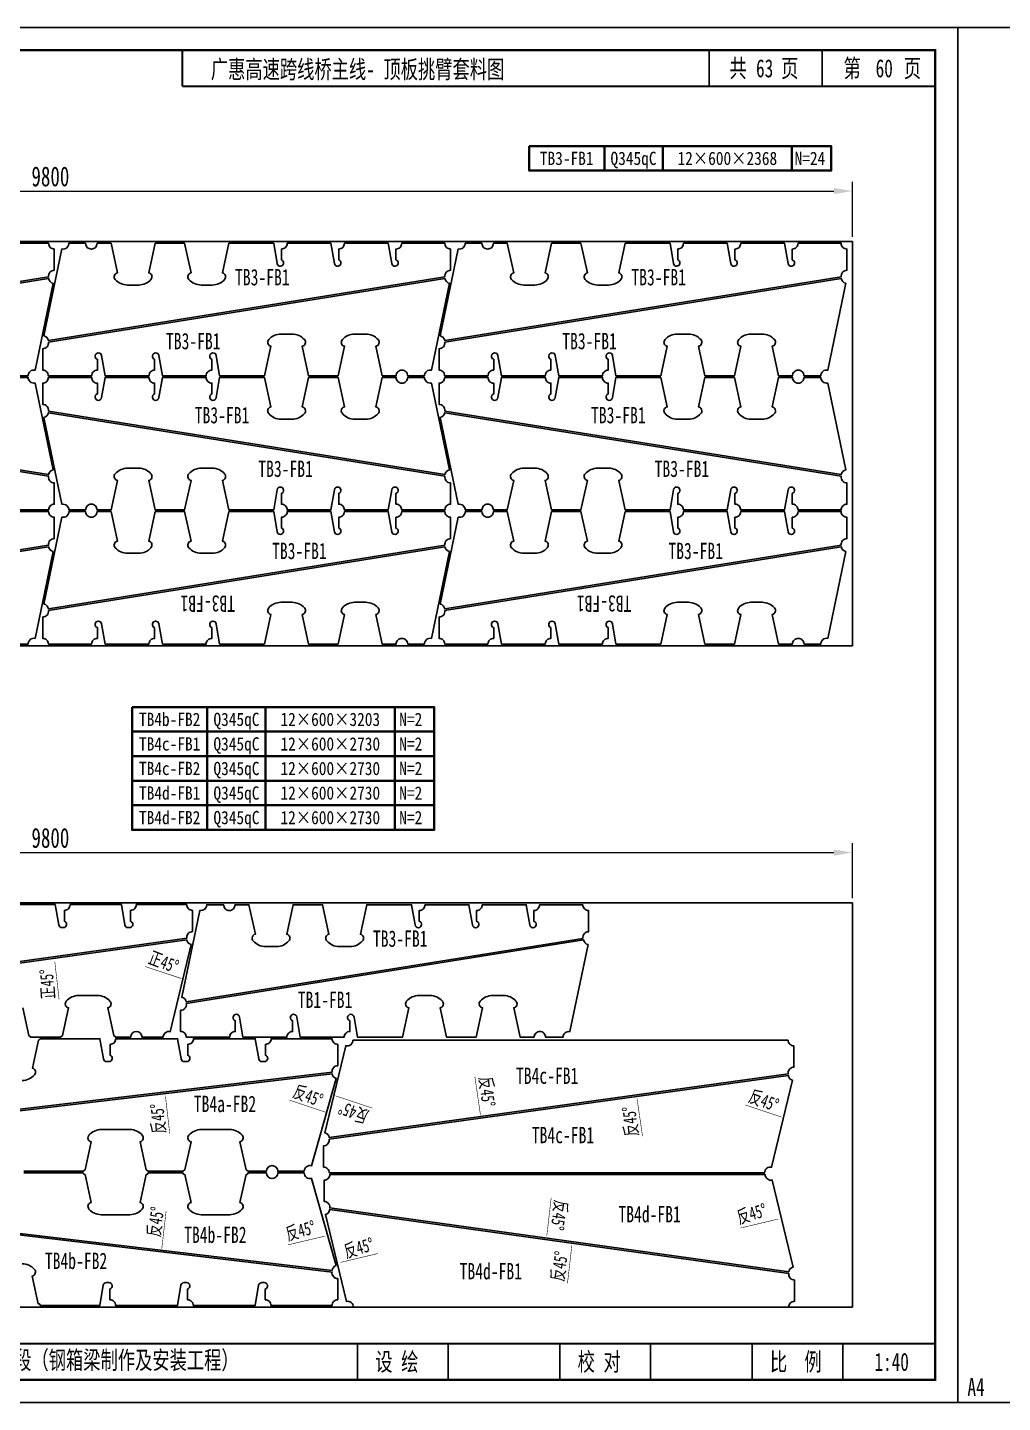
# Model space of a CAD drawing. Extents: x 1629247 to 2251351, y -601856 to -65897.
# Drawn here: x 2133031 to 2138989, y -208085 to -199685 of the extents above; entities that cross this region are included whole.
import ezdxf
from ezdxf.enums import TextEntityAlignment as Align

# ---------------------------------------------------------------- set-up
doc = ezdxf.new("R2010")
doc.units = 0
doc.header["$LTSCALE"] = 2
doc.header["$MEASUREMENT"] = 0
doc.header["$PDMODE"] = 35
doc.header["$PDSIZE"] = 50
doc.layers.get('0').update_dxf_attribs({"linetype": 'CONTINUOUS'})
doc.layers.get('Defpoints').update_dxf_attribs({"linetype": 'CONTINUOUS'})
doc.layers.add('1图框轮廓', color=7, linetype='CONTINUOUS', lineweight=35)
doc.layers.add('标注层', color=3, linetype='CONTINUOUS', lineweight=13)
doc.layers.add('A3', color=7, linetype='CONTINUOUS')
doc.styles.add('仿宋', font='仿宋_GB2312_1.ttf', dxfattribs={"width": 0.7})
doc.dimstyles.new('标准标注样式-45', dxfattribs={"dimscale": 45, "dimtxt": 2.7, "dimasz": 2.5, "dimexe": 1.25, "dimexo": 0.625, "dimtad": 1, "dimdec": 0, "dimdsep": 46, "dimtxsty": '仿宋', "dimcen": 2.5, "dimclrd": 3, "dimclre": 3, "dimclrt": 4, "dimazin": 0, "dimtfac": 1, "dimtdec": 0, "dimtmove": 0, "dimatfit": 3, "dimfxl": 1.25, "dimlwd": 13, "dimlwe": 13, "dimarcsym": 0})

# ---------------------------------------------------------------- blocks, each defined once
blk = doc.blocks.new('tukuangA4-')
at = {"layer": 'A3'}
for p, q in [((537, 7565), (537, 10327)), ((882, 10327), (537, 10327)), ((12951, 10051), (12951, 10327)), ((13814, 10051), (13814, 10327)), ((882, 8256), (537, 8256)), ((882, 7565), (537, 7565)), ((1745, 173), (1745, 449)), ((10266, 173), (10266, 449)), ((10957, 173), (10957, 449)), ((11811, 173), (11811, 449)), ((12502, 173), (12502, 449)), ((13280, 173), (13280, 449)), ((13971, 173), (13971, 449))]:
    blk.add_line(p, q, dxfattribs=at)
blk.add_lwpolyline([(14850, 10500), (14850, 0), (0, 0), (0, 10500)], close=True, dxfattribs=at)
for points, const_width in [([(882, 10327), (14677, 10327), (14677, 173), (882, 173), (882, 10327)], 17.3), ([(8927, 10051), (8927, 10327)], 13.8), ([(8927, 10051), (14677, 10051)], 13.8), ([(882, 449), (14677, 449)], 13.8)]:
    blk.add_lwpolyline(points, dxfattribs=dict(at, const_width=const_width))
at = {"layer": 'A3', "color": 7, "linetype": 'Continuous', "style": '仿宋', "width": 0.7}
for s, p in [('共    页', (13106, 10120)), ('第     页', (13977, 10120)), ('工程名称', (1009, 242)), ('花都至东莞高速公路第SG12合同段（钢箱梁制作及安装工程）', (5798, 255)), ('设 绘', (10401, 242)), ('校 对', (11946, 242)), ('比  例', (13415, 242))]:
    blk.add_text(s, height=138.1, dxfattribs=at).set_placement(p)
blk.add_text('WSD63711L-', height=172.6, rotation=90, dxfattribs=at).set_placement((806, 9316), align=Align.CENTER)
blk.add_text('图 号', height=172.6, rotation=90, dxfattribs=at).set_placement((793, 7681))
blk.add_text('A4', height=138.1, dxfattribs=at).set_placement((139, 50), align=Align.CENTER)
blk = doc.blocks.new('*D1126')
at = {"color": 3, "lineweight": 13, "ltscale": 3}
for p, q in [((2128271.2, -200963.1), (2128271.2, -200627.6)), ((2138071.2, -200963.1), (2138071.2, -200627.6))]:
    blk.add_line(p, q, dxfattribs=at)
at = {"color": 3, "linetype": 'ByBlock', "lineweight": 13, "ltscale": 3}
blk.add_line((2128383.7, -200683.8), (2137958.7, -200683.8), dxfattribs=at)
at = {"color": 3, "ltscale": 3}
for points in [[(2128383.7, -200665.1), (2128383.7, -200702.6), (2128271.2, -200683.8)], [(2137958.7, -200665.1), (2137958.7, -200702.6), (2138071.2, -200683.8)]]:
    blk.add_solid(points, dxfattribs=at)
at = {"layer": 'Defpoints', "color": 0, "ltscale": 3}
for p in [(2138071.2, -200683.8), (2128271.2, -200991.2), (2138071.2, -200991.2)]:
    blk.add_point(p, dxfattribs=at)
at = {"color": 4, "ltscale": 3, "insert": (2133171.2, -200595), "char_height": 121.5, "attachment_point": 5, "style": '仿宋'}
blk.add_mtext('9800', dxfattribs=at)
blk = doc.blocks.new('*D1138')
at = {"color": 3, "lineweight": 13, "ltscale": 3}
for p, q in [((2128271.2, -205004), (2128271.2, -204668.5)), ((2138071.2, -205004), (2138071.2, -204668.5))]:
    blk.add_line(p, q, dxfattribs=at)
at = {"color": 3, "linetype": 'ByBlock', "lineweight": 13, "ltscale": 3}
blk.add_line((2128383.7, -204724.8), (2137958.7, -204724.8), dxfattribs=at)
at = {"color": 3, "ltscale": 3}
for points in [[(2128383.7, -204706), (2128383.7, -204743.5), (2128271.2, -204724.8)], [(2137958.7, -204706), (2137958.7, -204743.5), (2138071.2, -204724.8)]]:
    blk.add_solid(points, dxfattribs=at)
at = {"layer": 'Defpoints', "color": 0, "ltscale": 3}
for p in [(2138071.2, -204724.8), (2128271.2, -205032.1), (2138071.2, -205032.1)]:
    blk.add_point(p, dxfattribs=at)
at = {"color": 4, "ltscale": 3, "insert": (2133171.2, -204635.9), "char_height": 121.5, "attachment_point": 5, "style": '仿宋'}
blk.add_mtext('9800', dxfattribs=at)

msp = doc.modelspace()

# ---------------------------------------------------------------- linework, layer by layer
at = {"color": 8, "ltscale": 3}
for points in [[(2128271.2, -203461.2), (2138071.2, -203461.2), (2138071.2, -200991.2), (2128271.2, -200991.2)], [(2128271.2, -207502.1), (2138071.2, -207502.1), (2138071.2, -205032.1), (2128271.2, -205032.1)]]:
    msp.add_lwpolyline(points, close=True, dxfattribs=at)
at = {"color": 1}
for points in [[(2130737.3, -201596.6), (2133160.5, -201208.4, -0.461548), (2133195.1, -201167.8), (2133195.1, -201037.8, -0.414214), (2133160.1, -201002.8), (2132896.1, -201002.8, -0.414214)], [(2132932.7, -201812.3), (2133035.2, -201812.3, -0.475735), (2133077.4, -201778), (2133188, -201247.2, -0.311127), (2133160.5, -201218.5), (2130737.3, -201606.7, -0.461548)], [(2132932.7, -201822.3), (2133035.2, -201822.3, 0.475735), (2133077.4, -201856.5), (2133188, -202387.3, 0.311127), (2133160.5, -202416.1), (2130737.3, -202027.8, 0.461548)], [(2130737.3, -202037.9), (2133160.5, -202426.2, 0.461548), (2133195.1, -202466.7), (2133195.1, -202596.7, 0.414214), (2133160.1, -202631.7), (2132896.1, -202631.7, 0.414214)], [(2130737.3, -203235.5), (2133160.5, -202847.3, -0.461548), (2133195.1, -202806.7), (2133195.1, -202676.7, -0.414214), (2133160.1, -202641.7), (2132896.1, -202641.7, -0.414214)], [(2132932.7, -203451.2), (2133035.2, -203451.2, -0.475735), (2133077.4, -203416.9), (2133188, -202886.1, -0.311127), (2133160.5, -202857.4), (2130737.3, -203245.6, -0.461548)], [(2131199.9, -205638.3), (2134004.6, -205248, -0.027584), (2134004.3, -205243.1, -0.414214), (2134039.3, -205208.1), (2134039.3, -205078.1, -0.414214), (2134004.3, -205043.1), (2133695.6, -205043.1, -0.414214), (2133660.6, -205078.1), (2133660.6, -205144.1, -0.858182), (2133654.6, -205183.1), (2133645.8, -205183.1, -0.365012), (2133626.1, -205166.5), (2133604.8, -205043.1), (2133291.4, -205043.1, -0.414214), (2133256.4, -205078.1), (2133256.4, -205144.1, -0.858182), (2133250.4, -205183.1), (2133241.6, -205183.1, -0.365012), (2133221.9, -205166.5), (2133200.6, -205043.1), (2132887.3, -205043.1, -0.414214)], [(2133002.5, -205673.2), (2133039.5, -205843.5), (2133051.6, -205853.2), (2133232.5, -205853.2), (2133244.7, -205843.5), (2133281.7, -205673.2, -0.571769), (2133268.4, -205632.2, -0.215741), (2133343.5, -205598.2), (2133460.2, -205598.2, -0.215741), (2133535.3, -205632.2, -0.571769), (2133522.1, -205673.2), (2133559.1, -205843.5), (2133571.2, -205853.2), (2133661.3, -205853.2, -1), (2133731.3, -205853.2), (2133860, -205853.2, -0.485176), (2133903.1, -205819.2), (2134031.1, -205287.3, -0.308404), (2134004.6, -205258), (2131199.9, -205648.4, -0.027584)], [(2131589, -206457.9), (2134892.4, -206066.1, -0.029518), (2134892.2, -206062, -0.415346), (2134927.3, -206027), (2134927.3, -205897, -0.414214), (2134892.3, -205862), (2134520, -205862, -0.414214), (2134485, -205897), (2134485, -205962.9, -0.858182), (2134479, -206002), (2134463.7, -206002, -0.365012), (2134444, -205985.4), (2134422.7, -205862), (2134045.3, -205862, -0.414214), (2134010.3, -205897), (2134010.3, -205962.9, -0.858182), (2134004.3, -206002), (2133989, -206002, -0.365012), (2133969.3, -205985.4), (2133948, -205862), (2133570.6, -205862, -0.414214), (2133535.6, -205897), (2133535.6, -205962.9, -0.858182), (2133529.6, -206002), (2133514.4, -206002, -0.365012), (2133494.7, -205985.4), (2133473.4, -205862), (2133110.3, -205862), (2133098.2, -205871.7), (2133061.2, -206042, -0.571769), (2133074.4, -206083, -0.215741), (2132999.3, -206117)], [(2134722.7, -206672.1, -0.49737), (2134767.2, -206638.4), (2134917.7, -206105.7, -0.303207), (2134892.4, -206076.2), (2131589, -206467.9, -0.029518)], [(2133008.1, -206672.1), (2133371.1, -206672.1), (2133383.2, -206662.3), (2133420.2, -206492.1, -0.571769), (2133407, -206451.1, -0.215741), (2133482.1, -206417.1), (2133657.3, -206417.1, -0.215741), (2133732.4, -206451.1, -0.571769), (2133719.2, -206492.1), (2133756.2, -206662.3), (2133768.3, -206672.1), (2133981.4, -206672.1), (2133993.5, -206662.3), (2134030.5, -206492.1, -0.571769), (2134017.3, -206451.1, -0.215741), (2134092.4, -206417.1), (2134267.6, -206417.1, -0.215741), (2134342.7, -206451.1, -0.571769), (2134329.5, -206492.1), (2134366.5, -206662.3), (2134378.6, -206672.1), (2134490.8, -206672.1, -1), (2134560.8, -206672.1), (2134722.7, -206672.1)], [(2131588.8, -206886.2), (2134891.9, -207277.9, -0.30315), (2134917.1, -207248.4), (2134766.6, -206715.7, -0.49737), (2134722.1, -206682.1), (2134560.7, -206682.1, -1), (2134490.7, -206682.1), (2134378.5, -206682.1, -0.478394), (2134366.4, -206691.8), (2134329.4, -206862.1, -0.571769), (2134342.6, -206903.1, -0.215741), (2134267.5, -206937.1), (2134092.3, -206937.1, -0.215741), (2134017.2, -206903.1, -0.571769), (2134030.5, -206862.1), (2133993.5, -206691.8, -0.478394), (2133981.3, -206682.1), (2133768.2, -206682.1, -0.478394), (2133756.1, -206691.8), (2133719.1, -206862.1, -0.571769), (2133732.3, -206903.1, -0.215741), (2133657.2, -206937.1), (2133482, -206937.1, -0.215741), (2133406.9, -206903.1, -0.571769), (2133420.2, -206862.1), (2133383.2, -206691.8, -0.478394), (2133371, -206682.1), (2133008, -206682.1)], [(2132998.6, -207237.1, -0.215741), (2133073.7, -207271.1, -0.571769), (2133060.5, -207312.1), (2133097.5, -207482.4, -0.478394), (2133109.6, -207492.1), (2133472.7, -207492.1), (2133493.9, -207368.7, -0.365012), (2133513.7, -207352.1), (2133528.9, -207352.1, -0.858182), (2133534.9, -207391.2), (2133534.9, -207457.1, -0.414214), (2133569.9, -207492.1), (2133947.3, -207492.1), (2133968.6, -207368.7, -0.365012), (2133988.3, -207352.1), (2134003.6, -207352.1, -0.858182), (2134009.6, -207391.2), (2134009.6, -207457.1, -0.414214), (2134044.6, -207492.1), (2134422, -207492.1), (2134443.3, -207368.7, -0.365012), (2134463, -207352.1), (2134478.3, -207352.1, -0.858182), (2134484.3, -207391.2), (2134484.3, -207457.1, -0.414214), (2134519.3, -207492.1), (2134891.6, -207492.1, -0.414214), (2134926.6, -207457.1), (2134926.6, -207327.1, -0.449228), (2134891.9, -207288), (2131588.8, -206896.3, -0.30315)]]:
    msp.add_lwpolyline(points, format="xyb", dxfattribs=at)
for points in [[(2135582.1, -201208.4, -0.461548), (2135616.6, -201167.8), (2135616.6, -201037.8, -0.414214), (2135581.6, -201002.8), (2135317.6, -201002.8, -0.414214), (2135282.6, -201037.8), (2135282.6, -201103.7, -1.781125), (2135256.9, -201126.2), (2135235.6, -201002.8), (2134967.6, -201002.8, -0.414214), (2134932.6, -201037.8), (2134932.6, -201103.7, -1.781125), (2134906.9, -201126.2), (2134885.6, -201002.8), (2134617.6, -201002.8, -0.414214), (2134582.6, -201037.8), (2134582.6, -201103.7, -1.781125), (2134556.9, -201126.2), (2134535.6, -201002.8), (2134261.6, -201002.8), (2134222.5, -201182.8, -0.571769), (2134235.7, -201223.8, -0.215741), (2134160.6, -201257.8), (2134092.6, -201257.8, -0.215741), (2134017.5, -201223.8, -0.571769), (2134030.8, -201182.8), (2133991.6, -201002.8), (2133811.6, -201002.8), (2133772.5, -201182.8, -0.571769), (2133785.7, -201223.8, -0.215741), (2133710.6, -201257.8), (2133642.6, -201257.8, -0.215741), (2133567.5, -201223.8, -0.571769), (2133580.8, -201182.8), (2133541.6, -201002.8), (2133456.6, -201002.8, -0.414214), (2133421.6, -201037.8, -0.414214), (2133386.6, -201002.8), (2133284.1, -201002.8, -0.475735), (2133242, -201037.1), (2133131.4, -201567.9, -0.311127), (2133158.8, -201596.6)], [(2138003.6, -201208.4, -0.461548), (2138038.1, -201167.8), (2138038.1, -201037.8, -0.414214), (2138003.1, -201002.8), (2137739.1, -201002.8, -0.414214), (2137704.1, -201037.8), (2137704.1, -201103.7, -1.781125), (2137678.4, -201126.2), (2137657.1, -201002.8), (2137389.1, -201002.8, -0.414214), (2137354.1, -201037.8), (2137354.1, -201103.7, -1.781125), (2137328.4, -201126.2), (2137307.1, -201002.8), (2137039.1, -201002.8, -0.414214), (2137004.1, -201037.8), (2137004.1, -201103.7, -1.781125), (2136978.4, -201126.2), (2136957.1, -201002.8), (2136683.1, -201002.8), (2136644, -201182.8, -0.571769), (2136657.3, -201223.8, -0.215741), (2136582.1, -201257.8), (2136514.1, -201257.8, -0.215741), (2136439, -201223.8, -0.571769), (2136452.3, -201182.8), (2136413.1, -201002.8), (2136233.1, -201002.8), (2136194, -201182.8, -0.571769), (2136207.3, -201223.8, -0.215741), (2136132.1, -201257.8), (2136064.1, -201257.8, -0.215741), (2135989, -201223.8, -0.571769), (2136002.3, -201182.8), (2135963.1, -201002.8), (2135878.1, -201002.8, -0.414214), (2135843.1, -201037.8, -0.414214), (2135808.1, -201002.8), (2135705.6, -201002.8, -0.475735), (2135663.5, -201037.1), (2135552.9, -201567.9, -0.311127), (2135580.3, -201596.6)], [(2133158.8, -201606.7, -0.461548), (2133124.2, -201647.3), (2133124.2, -201777.3, -0.414214), (2133159.2, -201812.3), (2133423.2, -201812.3, -0.414214), (2133458.2, -201777.3), (2133458.2, -201711.4, -1.781125), (2133483.9, -201688.9), (2133505.2, -201812.3), (2133773.2, -201812.3, -0.414214), (2133808.2, -201777.3), (2133808.2, -201711.4, -1.781125), (2133833.9, -201688.9), (2133855.2, -201812.3), (2134123.2, -201812.3, -0.414214), (2134158.2, -201777.3), (2134158.2, -201711.4, -1.781125), (2134183.9, -201688.9), (2134205.2, -201812.3), (2134479.2, -201812.3), (2134518.4, -201632.3, -0.571769), (2134505.1, -201591.3, -0.215741), (2134580.2, -201557.3), (2134648.2, -201557.3, -0.215741), (2134723.4, -201591.3, -0.571769), (2134710.1, -201632.3), (2134749.2, -201812.3), (2134929.2, -201812.3), (2134968.4, -201632.3, -0.571769), (2134955.1, -201591.3, -0.215741), (2135030.2, -201557.3), (2135098.2, -201557.3, -0.215741), (2135173.4, -201591.3, -0.571769), (2135160.1, -201632.3), (2135199.2, -201812.3), (2135284.2, -201812.3, -0.414214), (2135319.2, -201777.3, -0.414214), (2135354.2, -201812.3), (2135456.8, -201812.3, -0.475735), (2135498.9, -201778), (2135609.5, -201247.2, -0.311127), (2135582.1, -201218.5)], [(2135580.3, -201606.7, -0.461548), (2135545.8, -201647.3), (2135545.8, -201777.3, -0.414214), (2135580.8, -201812.3), (2135844.8, -201812.3, -0.414214), (2135879.8, -201777.3), (2135879.8, -201711.4, -1.781125), (2135905.5, -201688.9), (2135926.8, -201812.3), (2136194.8, -201812.3, -0.414214), (2136229.8, -201777.3), (2136229.8, -201711.4, -1.781125), (2136255.5, -201688.9), (2136276.8, -201812.3), (2136544.8, -201812.3, -0.414214), (2136579.8, -201777.3), (2136579.8, -201711.4, -1.781125), (2136605.5, -201688.9), (2136626.8, -201812.3), (2136900.8, -201812.3), (2136939.9, -201632.3, -0.571769), (2136926.6, -201591.3, -0.215741), (2137001.8, -201557.3), (2137069.7, -201557.3, -0.215741), (2137144.9, -201591.3, -0.571769), (2137131.6, -201632.3), (2137170.8, -201812.3), (2137350.8, -201812.3), (2137389.9, -201632.3, -0.571769), (2137376.6, -201591.3, -0.215741), (2137451.8, -201557.3), (2137519.7, -201557.3, -0.215741), (2137594.9, -201591.3, -0.571769), (2137581.6, -201632.3), (2137620.8, -201812.3), (2137705.8, -201812.3, -0.414214), (2137740.8, -201777.3, -0.414214), (2137775.8, -201812.3), (2137878.3, -201812.3, -0.475735), (2137920.4, -201778), (2138031, -201247.2, -0.311127), (2138003.6, -201218.5)], [(2133158.8, -202027.8, 0.461548), (2133124.2, -201987.3), (2133124.2, -201857.3, 0.414214), (2133159.2, -201822.3), (2133423.2, -201822.3, 0.414214), (2133458.2, -201857.3), (2133458.2, -201923.2, 1.781125), (2133483.9, -201945.7), (2133505.2, -201822.3), (2133773.2, -201822.3, 0.414214), (2133808.2, -201857.3), (2133808.2, -201923.2, 1.781125), (2133833.9, -201945.7), (2133855.2, -201822.3), (2134123.2, -201822.3, 0.414214), (2134158.2, -201857.3), (2134158.2, -201923.2, 1.781125), (2134183.9, -201945.7), (2134205.2, -201822.3), (2134479.2, -201822.3), (2134518.4, -202002.3, 0.571769), (2134505.1, -202043.3, 0.215741), (2134580.2, -202077.3), (2134648.2, -202077.3, 0.215741), (2134723.4, -202043.3, 0.571769), (2134710.1, -202002.3), (2134749.2, -201822.3), (2134929.2, -201822.3), (2134968.4, -202002.3, 0.571769), (2134955.1, -202043.3, 0.215741), (2135030.2, -202077.3), (2135098.2, -202077.3, 0.215741), (2135173.4, -202043.3, 0.571769), (2135160.1, -202002.3), (2135199.2, -201822.3), (2135284.2, -201822.3, 0.414214), (2135319.2, -201857.3, 0.414214), (2135354.2, -201822.3), (2135456.8, -201822.3, 0.475735), (2135498.9, -201856.5), (2135609.5, -202387.3, 0.311127), (2135582.1, -202416.1)], [(2135580.3, -202027.8, 0.461548), (2135545.8, -201987.3), (2135545.8, -201857.3, 0.414214), (2135580.8, -201822.3), (2135844.8, -201822.3, 0.414214), (2135879.8, -201857.3), (2135879.8, -201923.2, 1.781125), (2135905.5, -201945.7), (2135926.8, -201822.3), (2136194.8, -201822.3, 0.414214), (2136229.8, -201857.3), (2136229.8, -201923.2, 1.781125), (2136255.5, -201945.7), (2136276.8, -201822.3), (2136544.8, -201822.3, 0.414214), (2136579.8, -201857.3), (2136579.8, -201923.2, 1.781125), (2136605.5, -201945.7), (2136626.8, -201822.3), (2136900.8, -201822.3), (2136939.9, -202002.3, 0.571769), (2136926.6, -202043.3, 0.215741), (2137001.8, -202077.3), (2137069.7, -202077.3, 0.215741), (2137144.9, -202043.3, 0.571769), (2137131.6, -202002.3), (2137170.8, -201822.3), (2137350.8, -201822.3), (2137389.9, -202002.3, 0.571769), (2137376.6, -202043.3, 0.215741), (2137451.8, -202077.3), (2137519.7, -202077.3, 0.215741), (2137594.9, -202043.3, 0.571769), (2137581.6, -202002.3), (2137620.8, -201822.3), (2137705.8, -201822.3, 0.414214), (2137740.8, -201857.3, 0.414214), (2137775.8, -201822.3), (2137878.3, -201822.3, 0.475735), (2137920.4, -201856.5), (2138031, -202387.3, 0.311127), (2138003.6, -202416.1)], [(2135582.1, -202426.2, 0.461548), (2135616.6, -202466.7), (2135616.6, -202596.7, 0.414214), (2135581.6, -202631.7), (2135317.6, -202631.7, 0.414214), (2135282.6, -202596.7), (2135282.6, -202530.8, 1.781125), (2135256.9, -202508.3), (2135235.6, -202631.7), (2134967.6, -202631.7, 0.414214), (2134932.6, -202596.7), (2134932.6, -202530.8, 1.781125), (2134906.9, -202508.3), (2134885.6, -202631.7), (2134617.6, -202631.7, 0.414214), (2134582.6, -202596.7), (2134582.6, -202530.8, 1.781125), (2134556.9, -202508.3), (2134535.6, -202631.7), (2134261.6, -202631.7), (2134222.5, -202451.7, 0.571769), (2134235.7, -202410.7, 0.215741), (2134160.6, -202376.7), (2134092.6, -202376.7, 0.215741), (2134017.5, -202410.7, 0.571769), (2134030.8, -202451.7), (2133991.6, -202631.7), (2133811.6, -202631.7), (2133772.5, -202451.7, 0.571769), (2133785.7, -202410.7, 0.215741), (2133710.6, -202376.7), (2133642.6, -202376.7, 0.215741), (2133567.5, -202410.7, 0.571769), (2133580.8, -202451.7), (2133541.6, -202631.7), (2133456.6, -202631.7, 0.414214), (2133421.6, -202596.7, 0.414214), (2133386.6, -202631.7), (2133284.1, -202631.7, 0.475735), (2133242, -202597.5), (2133131.4, -202066.7, 0.311127), (2133158.8, -202037.9)], [(2138003.6, -202426.2, 0.461548), (2138038.1, -202466.7), (2138038.1, -202596.7, 0.414214), (2138003.1, -202631.7), (2137739.1, -202631.7, 0.414214), (2137704.1, -202596.7), (2137704.1, -202530.8, 1.781125), (2137678.4, -202508.3), (2137657.1, -202631.7), (2137389.1, -202631.7, 0.414214), (2137354.1, -202596.7), (2137354.1, -202530.8, 1.781125), (2137328.4, -202508.3), (2137307.1, -202631.7), (2137039.1, -202631.7, 0.414214), (2137004.1, -202596.7), (2137004.1, -202530.8, 1.781125), (2136978.4, -202508.3), (2136957.1, -202631.7), (2136683.1, -202631.7), (2136644, -202451.7, 0.571769), (2136657.3, -202410.7, 0.215741), (2136582.1, -202376.7), (2136514.1, -202376.7, 0.215741), (2136439, -202410.7, 0.571769), (2136452.3, -202451.7), (2136413.1, -202631.7), (2136233.1, -202631.7), (2136194, -202451.7, 0.571769), (2136207.3, -202410.7, 0.215741), (2136132.1, -202376.7), (2136064.1, -202376.7, 0.215741), (2135989, -202410.7, 0.571769), (2136002.3, -202451.7), (2135963.1, -202631.7), (2135878.1, -202631.7, 0.414214), (2135843.1, -202596.7, 0.414214), (2135808.1, -202631.7), (2135705.6, -202631.7, 0.475735), (2135663.5, -202597.5), (2135552.9, -202066.7, 0.311127), (2135580.3, -202037.9)], [(2135582.1, -202847.3, -0.461548), (2135616.6, -202806.7), (2135616.6, -202676.7, -0.414214), (2135581.6, -202641.7), (2135317.6, -202641.7, -0.414214), (2135282.6, -202676.7), (2135282.6, -202742.6, -1.781125), (2135256.9, -202765.1), (2135235.6, -202641.7), (2134967.6, -202641.7, -0.414214), (2134932.6, -202676.7), (2134932.6, -202742.6, -1.781125), (2134906.9, -202765.1), (2134885.6, -202641.7), (2134617.6, -202641.7, -0.414214), (2134582.6, -202676.7), (2134582.6, -202742.6, -1.781125), (2134556.9, -202765.1), (2134535.6, -202641.7), (2134261.6, -202641.7), (2134222.5, -202821.7, -0.571769), (2134235.7, -202862.7, -0.215741), (2134160.6, -202896.7), (2134092.6, -202896.7, -0.215741), (2134017.5, -202862.7, -0.571769), (2134030.8, -202821.7), (2133991.6, -202641.7), (2133811.6, -202641.7), (2133772.5, -202821.7, -0.571769), (2133785.7, -202862.7, -0.215741), (2133710.6, -202896.7), (2133642.6, -202896.7, -0.215741), (2133567.5, -202862.7, -0.571769), (2133580.8, -202821.7), (2133541.6, -202641.7), (2133456.6, -202641.7, -0.414214), (2133421.6, -202676.7, -0.414214), (2133386.6, -202641.7), (2133284.1, -202641.7, -0.475735), (2133242, -202676), (2133131.4, -203206.8, -0.311127), (2133158.8, -203235.5)], [(2138003.6, -202847.3, -0.461548), (2138038.1, -202806.7), (2138038.1, -202676.7, -0.414214), (2138003.1, -202641.7), (2137739.1, -202641.7, -0.414214), (2137704.1, -202676.7), (2137704.1, -202742.6, -1.781125), (2137678.4, -202765.1), (2137657.1, -202641.7), (2137389.1, -202641.7, -0.414214), (2137354.1, -202676.7), (2137354.1, -202742.6, -1.781125), (2137328.4, -202765.1), (2137307.1, -202641.7), (2137039.1, -202641.7, -0.414214), (2137004.1, -202676.7), (2137004.1, -202742.6, -1.781125), (2136978.4, -202765.1), (2136957.1, -202641.7), (2136683.1, -202641.7), (2136644, -202821.7, -0.571769), (2136657.3, -202862.7, -0.215741), (2136582.1, -202896.7), (2136514.1, -202896.7, -0.215741), (2136439, -202862.7, -0.571769), (2136452.3, -202821.7), (2136413.1, -202641.7), (2136233.1, -202641.7), (2136194, -202821.7, -0.571769), (2136207.3, -202862.7, -0.215741), (2136132.1, -202896.7), (2136064.1, -202896.7, -0.215741), (2135989, -202862.7, -0.571769), (2136002.3, -202821.7), (2135963.1, -202641.7), (2135878.1, -202641.7, -0.414214), (2135843.1, -202676.7, -0.414214), (2135808.1, -202641.7), (2135705.6, -202641.7, -0.475735), (2135663.5, -202676), (2135552.9, -203206.8, -0.311127), (2135580.3, -203235.5)], [(2133158.8, -203245.6, -0.461548), (2133124.2, -203286.2), (2133124.2, -203416.2, -0.414214), (2133159.2, -203451.2), (2133423.2, -203451.2, -0.414214), (2133458.2, -203416.2), (2133458.2, -203350.3, -1.781125), (2133483.9, -203327.8), (2133505.2, -203451.2), (2133773.2, -203451.2, -0.414214), (2133808.2, -203416.2), (2133808.2, -203350.3, -1.781125), (2133833.9, -203327.8), (2133855.2, -203451.2), (2134123.2, -203451.2, -0.414214), (2134158.2, -203416.2), (2134158.2, -203350.3, -1.781125), (2134183.9, -203327.8), (2134205.2, -203451.2), (2134479.2, -203451.2), (2134518.4, -203271.2, -0.571769), (2134505.1, -203230.2, -0.215741), (2134580.2, -203196.2), (2134648.2, -203196.2, -0.215741), (2134723.4, -203230.2, -0.571769), (2134710.1, -203271.2), (2134749.2, -203451.2), (2134929.2, -203451.2), (2134968.4, -203271.2, -0.571769), (2134955.1, -203230.2, -0.215741), (2135030.2, -203196.2), (2135098.2, -203196.2, -0.215741), (2135173.4, -203230.2, -0.571769), (2135160.1, -203271.2), (2135199.2, -203451.2), (2135284.2, -203451.2, -0.414214), (2135319.2, -203416.2, -0.414214), (2135354.2, -203451.2), (2135456.8, -203451.2, -0.475735), (2135498.9, -203416.9), (2135609.5, -202886.1, -0.311127), (2135582.1, -202857.4)], [(2135580.3, -203245.6, -0.461548), (2135545.8, -203286.2), (2135545.8, -203416.2, -0.414214), (2135580.8, -203451.2), (2135844.8, -203451.2, -0.414214), (2135879.8, -203416.2), (2135879.8, -203350.3, -1.781125), (2135905.5, -203327.8), (2135926.8, -203451.2), (2136194.8, -203451.2, -0.414214), (2136229.8, -203416.2), (2136229.8, -203350.3, -1.781125), (2136255.5, -203327.8), (2136276.8, -203451.2), (2136544.8, -203451.2, -0.414214), (2136579.8, -203416.2), (2136579.8, -203350.3, -1.781125), (2136605.5, -203327.8), (2136626.8, -203451.2), (2136900.8, -203451.2), (2136939.9, -203271.2, -0.571769), (2136926.6, -203230.2, -0.215741), (2137001.8, -203196.2), (2137069.7, -203196.2, -0.215741), (2137144.9, -203230.2, -0.571769), (2137131.6, -203271.2), (2137170.8, -203451.2), (2137350.8, -203451.2), (2137389.9, -203271.2, -0.571769), (2137376.6, -203230.2, -0.215741), (2137451.8, -203196.2), (2137519.7, -203196.2, -0.215741), (2137594.9, -203230.2, -0.571769), (2137581.6, -203271.2), (2137620.8, -203451.2), (2137705.8, -203451.2, -0.414214), (2137740.8, -203416.2, -0.414214), (2137775.8, -203451.2), (2137878.3, -203451.2, -0.475735), (2137920.4, -203416.9), (2138031, -202886.1, -0.311127), (2138003.6, -202857.4)], [(2136424.7, -205249.3, -0.461548), (2136459.3, -205208.8), (2136459.3, -205078.8, -0.414214), (2136424.3, -205043.8), (2136160.3, -205043.8, -0.414214), (2136125.3, -205078.8), (2136125.3, -205144.7, -1.781125), (2136099.6, -205167.2), (2136078.3, -205043.8), (2135810.3, -205043.8, -0.414214), (2135775.3, -205078.8), (2135775.3, -205144.7, -1.781125), (2135749.6, -205167.2), (2135728.3, -205043.8), (2135460.3, -205043.8, -0.414214), (2135425.3, -205078.8), (2135425.3, -205144.7, -1.781125), (2135399.6, -205167.2), (2135378.3, -205043.8), (2135104.3, -205043.8), (2135065.2, -205223.8, -0.571769), (2135078.4, -205264.8, -0.215741), (2135003.3, -205298.8), (2134935.3, -205298.8, -0.215741), (2134860.2, -205264.8, -0.571769), (2134873.4, -205223.8), (2134834.3, -205043.8), (2134654.3, -205043.8), (2134615.2, -205223.8, -0.571769), (2134628.4, -205264.8, -0.215741), (2134553.3, -205298.8), (2134485.3, -205298.8, -0.215741), (2134410.2, -205264.8, -0.571769), (2134423.4, -205223.8), (2134384.3, -205043.8), (2134299.3, -205043.8, -0.414214), (2134264.3, -205078.8, -0.414214), (2134229.3, -205043.8), (2134126.8, -205043.8, -0.475735), (2134084.6, -205078), (2133974.1, -205608.8, -0.311127), (2134001.5, -205637.6)], [(2134001.5, -205647.7, -0.461548), (2133966.9, -205688.2), (2133966.9, -205818.2, -0.414214), (2134001.9, -205853.2), (2134265.9, -205853.2, -0.414214), (2134300.9, -205818.2), (2134300.9, -205752.3, -1.781125), (2134326.6, -205729.8), (2134347.9, -205853.2), (2134615.9, -205853.2, -0.414214), (2134650.9, -205818.2), (2134650.9, -205752.3, -1.781125), (2134676.6, -205729.8), (2134697.9, -205853.2), (2134965.9, -205853.2, -0.414214), (2135000.9, -205818.2), (2135000.9, -205752.3, -1.781125), (2135026.6, -205729.8), (2135047.9, -205853.2), (2135321.9, -205853.2), (2135361, -205673.2, -0.571769), (2135347.8, -205632.2, -0.215741), (2135422.9, -205598.2), (2135490.9, -205598.2, -0.215741), (2135566, -205632.2, -0.571769), (2135552.8, -205673.2), (2135591.9, -205853.2), (2135771.9, -205853.2), (2135811, -205673.2, -0.571769), (2135797.8, -205632.2, -0.215741), (2135872.9, -205598.2), (2135940.9, -205598.2, -0.215741), (2136016, -205632.2, -0.571769), (2136002.8, -205673.2), (2136041.9, -205853.2), (2136126.9, -205853.2, -0.414214), (2136161.9, -205818.2, -0.414214), (2136196.9, -205853.2), (2136303.5, -205853.2, -0.475735), (2136345.7, -205819), (2136456.4, -205287.5, -0.311127), (2136429, -205258.8)], [(2134848.1, -206437.2, -0.308359), (2134874.6, -206466.4), (2137679.3, -206076.1, -0.034586), (2137679, -206071.3, -0.414214), (2137714, -206036.3), (2137714, -205906.3, -0.414214), (2137679, -205871.3), (2135019.3, -205871.3, -0.485176), (2134976.1, -205905.3)], [(2137705.8, -206115.4, -0.308359), (2137679.3, -206086.2), (2134874.6, -206476.5, -0.034586), (2134875, -206481.4, -0.414214), (2134840, -206516.4), (2134840, -206646.4, -0.414214), (2134875, -206681.4), (2137534.7, -206681.4, -0.485176), (2137577.8, -206647.3)], [(2137683.1, -207286.5, -0.308359), (2137709.5, -207257.3), (2137581.6, -206725.4, -0.485176), (2137538.4, -206691.4), (2134878.7, -206691.4, -0.414214), (2134843.7, -206726.4), (2134843.7, -206856.4, -0.414214), (2134878.7, -206891.4, -0.034586), (2134878.4, -206896.2)], [(2134878.4, -206906.3, -0.308359), (2134851.9, -206935.5), (2134979.8, -207467.4, -0.485176), (2135023, -207501.4), (2137682.7, -207501.4, -0.414214), (2137717.7, -207466.4), (2137717.7, -207336.4, -0.414214), (2137682.7, -207301.4, -0.034586), (2137683.1, -207296.6)]]:
    msp.add_lwpolyline(points, format="xyb", close=True, dxfattribs=at)
at = {"layer": '1图框轮廓', "color": 30, "ltscale": 3}
for p, q in [((2136555.8, -200559), (2136555.8, -200409)), ((2136912.3, -200559), (2136912.3, -200409)), ((2137702.3, -200559), (2137702.3, -200409)), ((2134129.9, -203986.1), (2134129.9, -203836.1)), ((2134486.4, -203986.1), (2134486.4, -203836.1)), ((2135276.4, -203986.1), (2135276.4, -203836.1)), ((2134129.9, -204136.1), (2134129.9, -203986.1)), ((2134486.4, -204136.1), (2134486.4, -203986.1)), ((2135276.4, -204136.1), (2135276.4, -203986.1)), ((2134129.9, -204286.1), (2134129.9, -204136.1)), ((2134486.4, -204286.1), (2134486.4, -204136.1)), ((2135276.4, -204286.1), (2135276.4, -204136.1)), ((2134129.9, -204436.1), (2134129.9, -204286.1)), ((2134486.4, -204436.1), (2134486.4, -204286.1)), ((2135276.4, -204436.1), (2135276.4, -204286.1)), ((2134129.9, -204586.1), (2134129.9, -204436.1)), ((2134486.4, -204586.1), (2134486.4, -204436.1)), ((2135276.4, -204586.1), (2135276.4, -204436.1))]:
    msp.add_line(p, q, dxfattribs=at)
for points in [[(2136095.8, -200409), (2137942.3, -200409), (2137942.3, -200559), (2136095.8, -200559)], [(2133669.9, -203836.1), (2135516.4, -203836.1), (2135516.4, -203986.1), (2133669.9, -203986.1)], [(2133669.9, -203986.1), (2135516.4, -203986.1), (2135516.4, -204136.1), (2133669.9, -204136.1)], [(2133669.9, -204136.1), (2135516.4, -204136.1), (2135516.4, -204286.1), (2133669.9, -204286.1)], [(2133669.9, -204286.1), (2135516.4, -204286.1), (2135516.4, -204436.1), (2133669.9, -204436.1)], [(2133669.9, -204436.1), (2135516.4, -204436.1), (2135516.4, -204586.1), (2133669.9, -204586.1)]]:
    msp.add_lwpolyline(points, close=True, dxfattribs=at)
at = {"layer": '标注层', "color": 42}
for points in [[(2133197.1, -205383.4, 0, 16.7, 0), (2133202.8, -205432.9, 3.33, 3.33, 0), (2133224.4, -205621.4, 3.33, 3.33, 0)], [(2133976.2, -205495.9, 0, 16.7, 0), (2133928.9, -205480.2, 3.33, 3.33, 0), (2133748.8, -205420.4, 3.33, 3.33, 0)], [(2135799.5, -206331.9, 0, 16.7, 0), (2135792.3, -206282.5, 3.33, 3.33, 0), (2135764.9, -206094.8, 3.33, 3.33, 0)], [(2133873.2, -206204.8, 0, 16.7, 0), (2133878.9, -206254.4, 3.33, 3.33, 0), (2133900.6, -206442.9, 3.33, 3.33, 0)], [(2134910.5, -206210.3, 0, 16.7, 0), (2134957.8, -206226, 3.33, 3.33, 0), (2135137.8, -206285.9, 3.33, 3.33, 0)], [(2136754.5, -206220.7, 0, 16.7, 0), (2136761.7, -206270.1, 3.33, 3.33, 0), (2136789.1, -206457.9, 3.33, 3.33, 0)], [(2134859.1, -206313.2, 0, 16.7, 0), (2134811.7, -206297.5, 3.33, 3.33, 0), (2134631.7, -206237.5, 3.33, 3.33, 0)], [(2137643.5, -206342.3, 0, 16.7, 0), (2137596.2, -206326.6, 3.33, 3.33, 0), (2137416.1, -206266.7, 3.33, 3.33, 0)], [(2136203.5, -207072.1, 0, 16.7, 0), (2136209.2, -207022.5, 3.33, 3.33, 0), (2136231.1, -206834.1, 3.33, 3.33, 0)], [(2133850.6, -207154.4, 0, 16.7, 0), (2133856.3, -207104.9, 3.33, 3.33, 0), (2133878.2, -206916.4, 3.33, 3.33, 0)], [(2137621.2, -206963.2, 0, 16.7, 0), (2137572.7, -206974.7, 3.33, 3.33, 0), (2137388.1, -207018.6, 3.33, 3.33, 0)], [(2134855.6, -207066.4, 0, 16.7, 0), (2134807.1, -207077.9, 3.33, 3.33, 0), (2134622.5, -207121.7, 3.33, 3.33, 0)], [(2136357.9, -207120.7, 0, 16.7, 0), (2136352.2, -207170.3, 3.33, 3.33, 0), (2136330.3, -207358.7, 3.33, 3.33, 0)], [(2134940.2, -207229.6, 0, 16.7, 0), (2134988.8, -207218.1, 3.33, 3.33, 0), (2135173.4, -207174.2, 3.33, 3.33, 0)]]:
    msp.add_lwpolyline(points, format="xyseb", dxfattribs=at)

# ---------------------------------------------------------------- block references
at = {"color": 8, "xscale": 0.8000000000465661, "yscale": 0.7999999999883585, "zscale": 0.8}
for p in [(2126835.6, -208084.6), (2138715.6, -208084.6)]:
    msp.add_blockref('tukuangA4-', p, dxfattribs=at)

# ---------------------------------------------------------------- texts
at = {"color": 7, "style": '仿宋', "width": 0.85}
for s, p in [('TB3-FB1', (2136325.8, -200484)), ('Q345qC', (2136734.1, -200484)), ('12×600×2368', (2137307.3, -200484)), ('N=24 ', (2137835.4, -200484)), ('TB4b-FB2', (2133899.9, -203911.1)), ('Q345qC', (2134308.1, -203911.1)), ('12×600×3203', (2134881.4, -203911.1)), ('N=2 ', (2135396.4, -203911.1)), ('TB4c-FB1', (2133899.9, -204061.1)), ('Q345qC', (2134308.1, -204061.1)), ('12×600×2730', (2134881.4, -204061.1)), ('N=2 ', (2135396.4, -204061.1)), ('TB4c-FB2', (2133899.9, -204211.1)), ('Q345qC', (2134308.1, -204211.1)), ('12×600×2730', (2134881.4, -204211.1)), ('N=2 ', (2135396.4, -204211.1)), ('TB4d-FB1', (2133899.9, -204361.1)), ('Q345qC', (2134308.1, -204361.1)), ('12×600×2730', (2134881.4, -204361.1)), ('N=2 ', (2135396.4, -204361.1)), ('TB4d-FB2', (2133899.9, -204511.1)), ('Q345qC', (2134308.1, -204511.1)), ('12×600×2730', (2134881.4, -204511.1)), ('N=2 ', (2135396.4, -204511.1))]:
    msp.add_text(s, height=81, dxfattribs=at).set_placement(p, align=Align.MIDDLE_CENTER)
at = {"layer": 'A3', "color": 6, "linetype": 'Continuous', "style": '仿宋', "width": 0.7}
for s, height, p in [('广惠高速跨线桥主线- 顶板挑臂套料图', 110.476, (2134151.5, -199995)), ('TB3-FB1', 100, (2134299.5, -201259.9)), ('TB3-FB1', 100, (2136721, -201259.9)), ('TB3-FB1', 100, (2133877.4, -201650.3)), ('TB3-FB1', 100, (2136298.9, -201650.3)), ('TB3-FB1', 100, (2134053.2, -202102.7)), ('TB3-FB1', 100, (2136474.7, -202102.7)), ('TB3-FB1', 100, (2134441.6, -202430.3)), ('TB3-FB1', 100, (2136863.1, -202430.3)), ('TB3-FB1', 100, (2134525.8, -202932.1)), ('TB3-FB1', 100, (2136947.3, -202932.1)), ('TB3-FB1', 100, (2135142.1, -205300.8)), ('TB4c-FB1', 100, (2136016.1, -206138.1)), ('TB4a-FB2', 100, (2134047.3, -206310.3)), ('TB4c-FB1', 100, (2136112.7, -206500.5)), ('TB4d-FB1', 100, (2136642, -206984.2)), ('TB4b-FB2', 100, (2133988.7, -207109.9)), ('TB4b-FB2', 100, (2133137.5, -207269.2)), ('TB4d-FB1', 100, (2135671.6, -207332.4))]:
    msp.add_text(s, height=height, dxfattribs=at).set_placement(p)
at = {"layer": 'A3', "color": 1, "linetype": 'Continuous', "style": '仿宋', "width": 0.7}
for s, p in [('63', (2137482.6, -199988.9)), ('60', (2138213.3, -199988.9))]:
    msp.add_text(s, height=110.48, dxfattribs=at).set_placement(p)
at = {"layer": 'A3', "color": 6, "linetype": 'Continuous', "style": '仿宋', "width": 0.7}
for s, rotation, p in [('TB3-FB1', 180, (2134299.3, -203154.6)), ('TB3-FB1', 180, (2136720.8, -203154.6)), ('TB1-FB1', 360, (2134682.8, -205674.2))]:
    msp.add_text(s, height=100, rotation=rotation, dxfattribs=at).set_placement(p)
at = {"layer": 'A3', "color": 7, "linetype": 'Continuous', "style": '仿宋', "width": 0.7}
msp.add_text('1:40', height=110.48, dxfattribs=at).set_placement((2138206.2, -207891.3))
at = {"layer": '标注层', "color": 42, "style": '仿宋', "width": 0.7}
for s, rotation, p in [('正45%%D', 339.01516, (2133763.2, -205398.5)), ('正45%%D', 93.9484, (2133198.5, -205617.6)), ('反45%%D', 275.6804, (2135790.9, -206097.8)), ('反45%%D', 338.97657, (2134646.1, -206215.6)), ('反45%%D', 338.97657, (2137430.5, -206244.8)), ('反45%%D', 93.9484, (2133874.6, -206439.1)), ('反45%%D', 158.97657, (2135123.5, -206307.8)), ('反45%%D', 95.6804, (2136763, -206454.9)), ('反45%%D', 81.16008, (2133839.4, -207077.4)), ('反45%%D', 260.76863, (2136255.5, -206843.7)), ('反45%%D', 15.97593, (2137379.2, -206994.5)), ('反45%%D', 15.10677, (2134621.6, -207096.8)), ('反45%%D', 15.97593, (2134978.6, -207203.3)), ('反45%%D', 80.76863, (2136305.9, -207349.1))]:
    msp.add_text(s, height=81, rotation=rotation, dxfattribs=at).set_placement(p)

# ---------------------------------------------------------------- dimensions: what is measured, and where the dimension line sits
at = {"color": 8, "ltscale": 3}
for base, p1, p2, picture, middle in [((2138071.2, -200683.8), (2128271.2, -200991.2), (2138071.2, -200991.2), '*D1126', (2133171.2, -200595)), ((2138071.2, -204724.8), (2128271.2, -205032.1), (2138071.2, -205032.1), '*D1138', (2133171.2, -204635.9))]:
    dim = msp.add_linear_dim(base=base, p1=p1, p2=p2, dimstyle='标准标注样式-45', dxfattribs=at)
    dim.commit()
    dim.dimension.update_dxf_attribs({"geometry": picture, "text_midpoint": middle})

doc.saveas('drawing.dxf')
